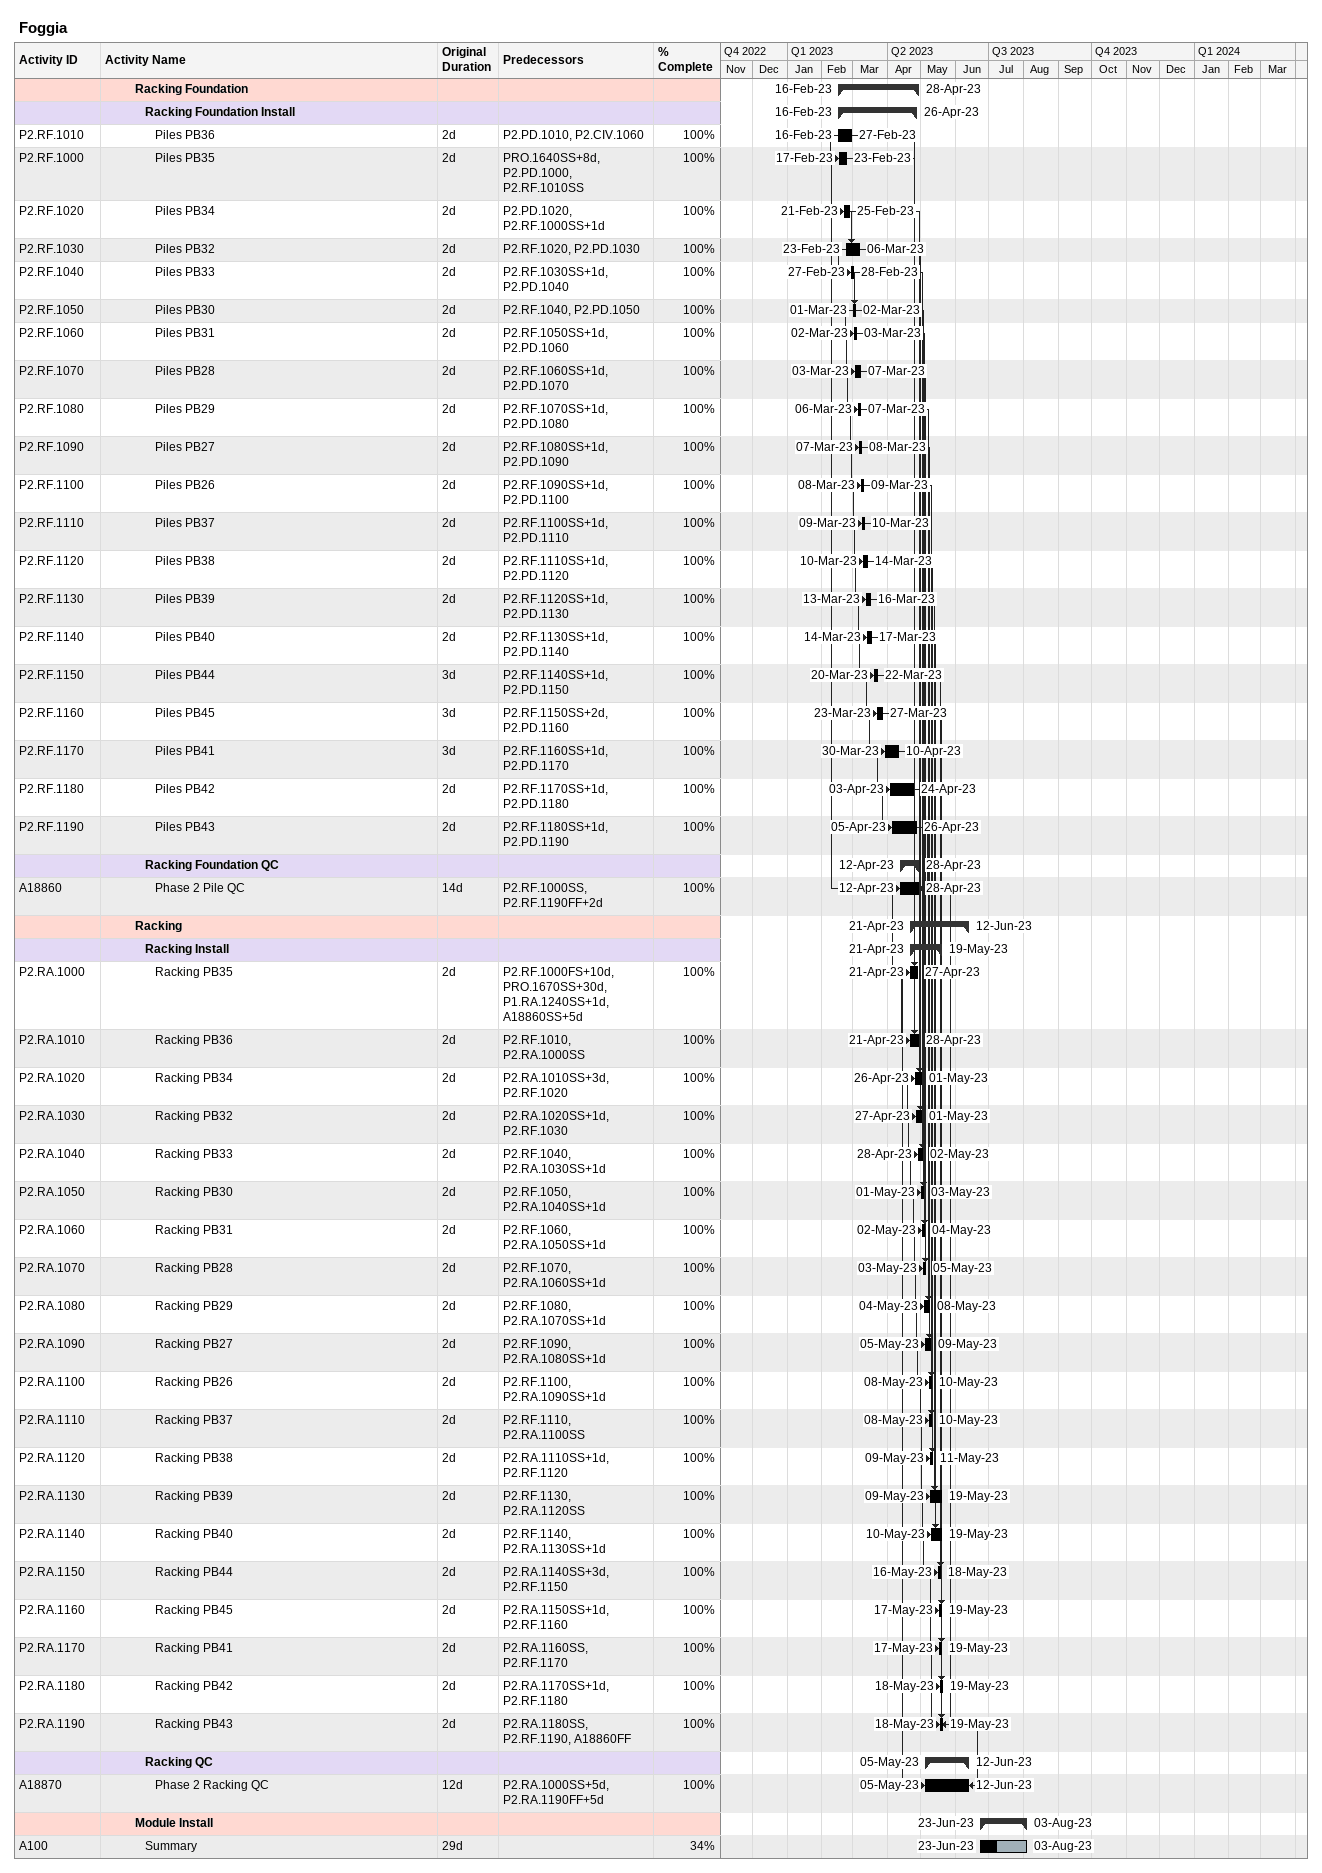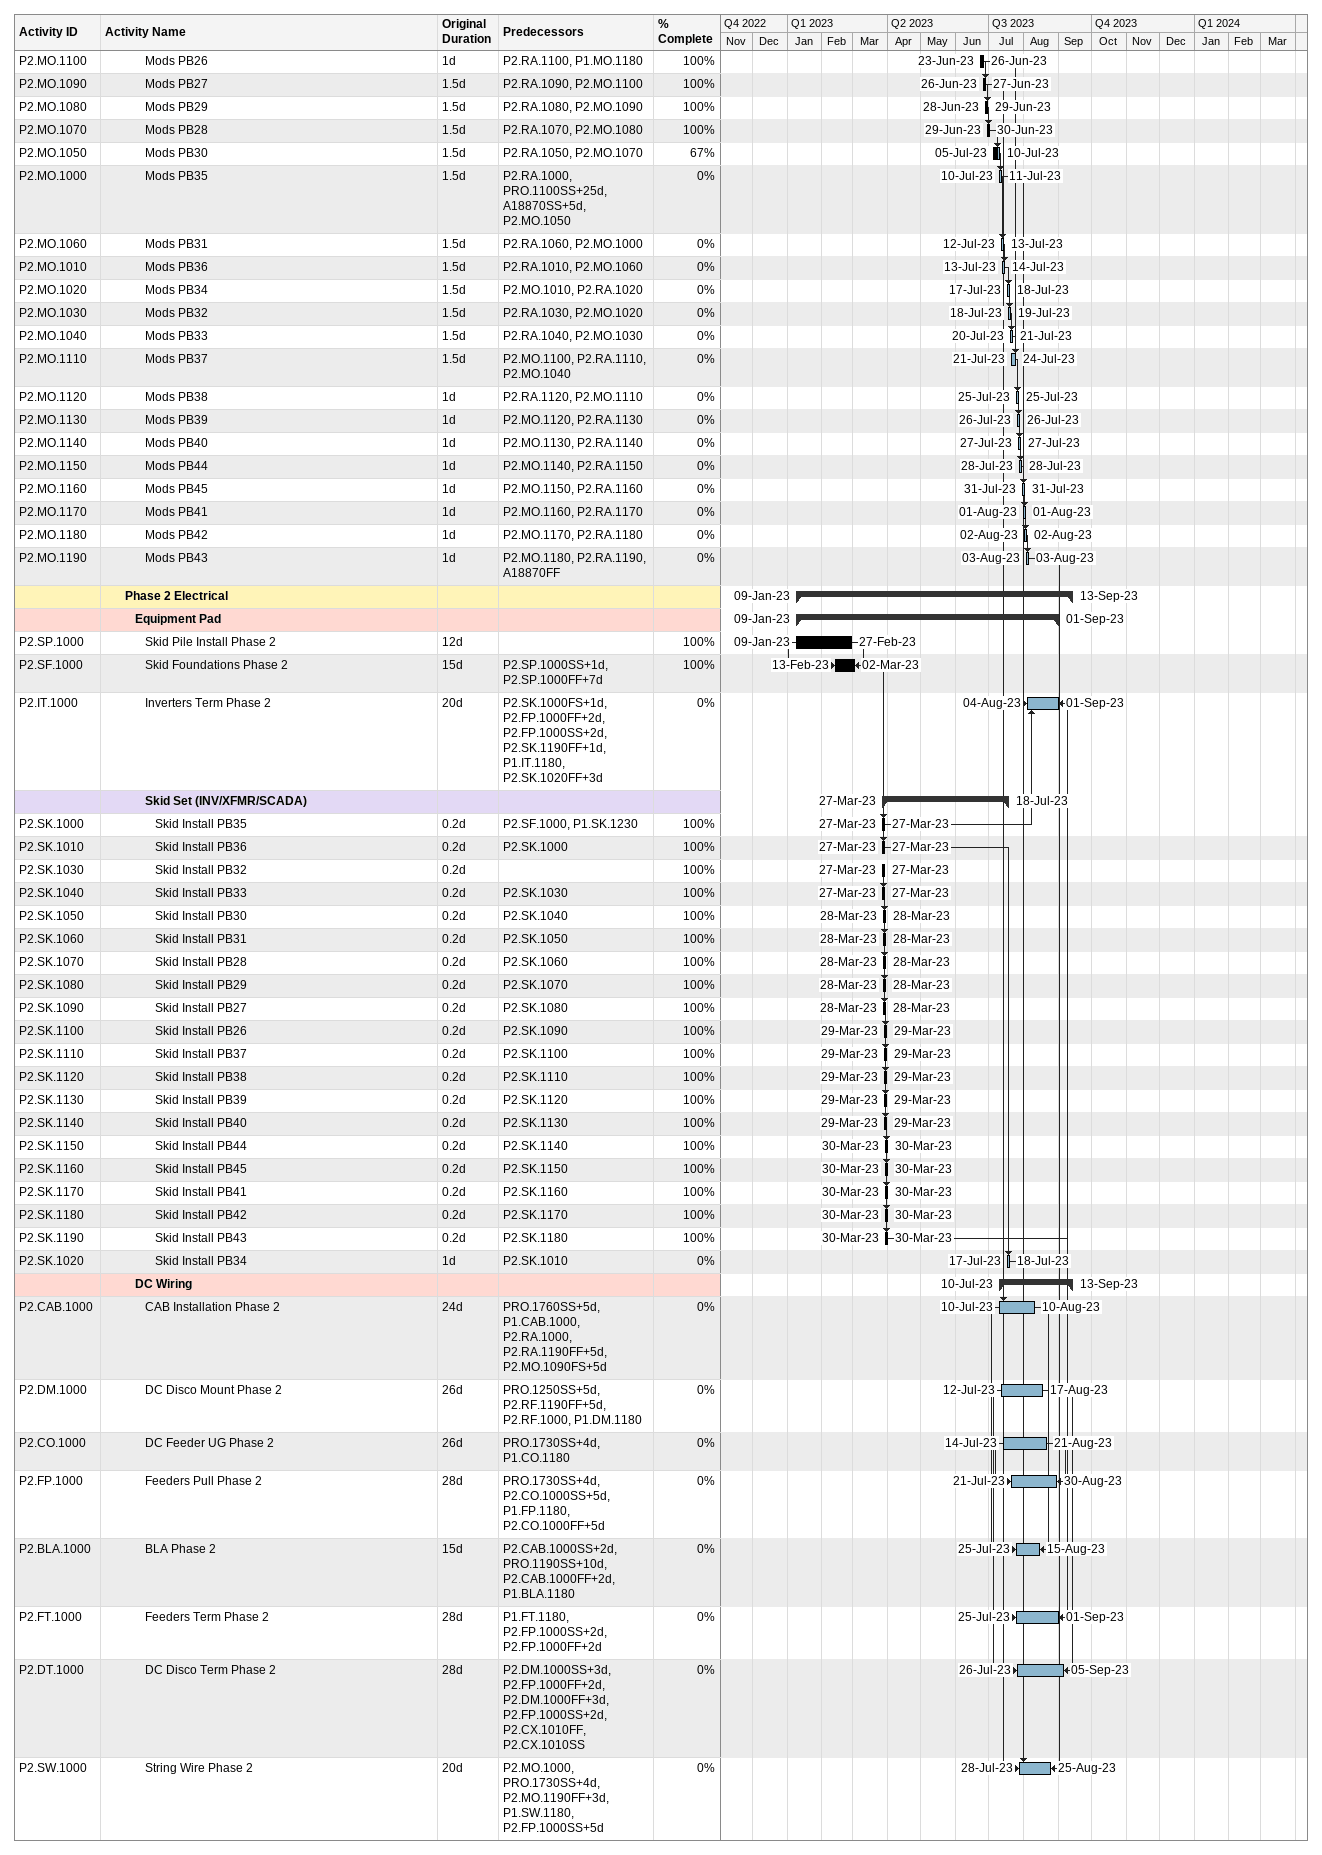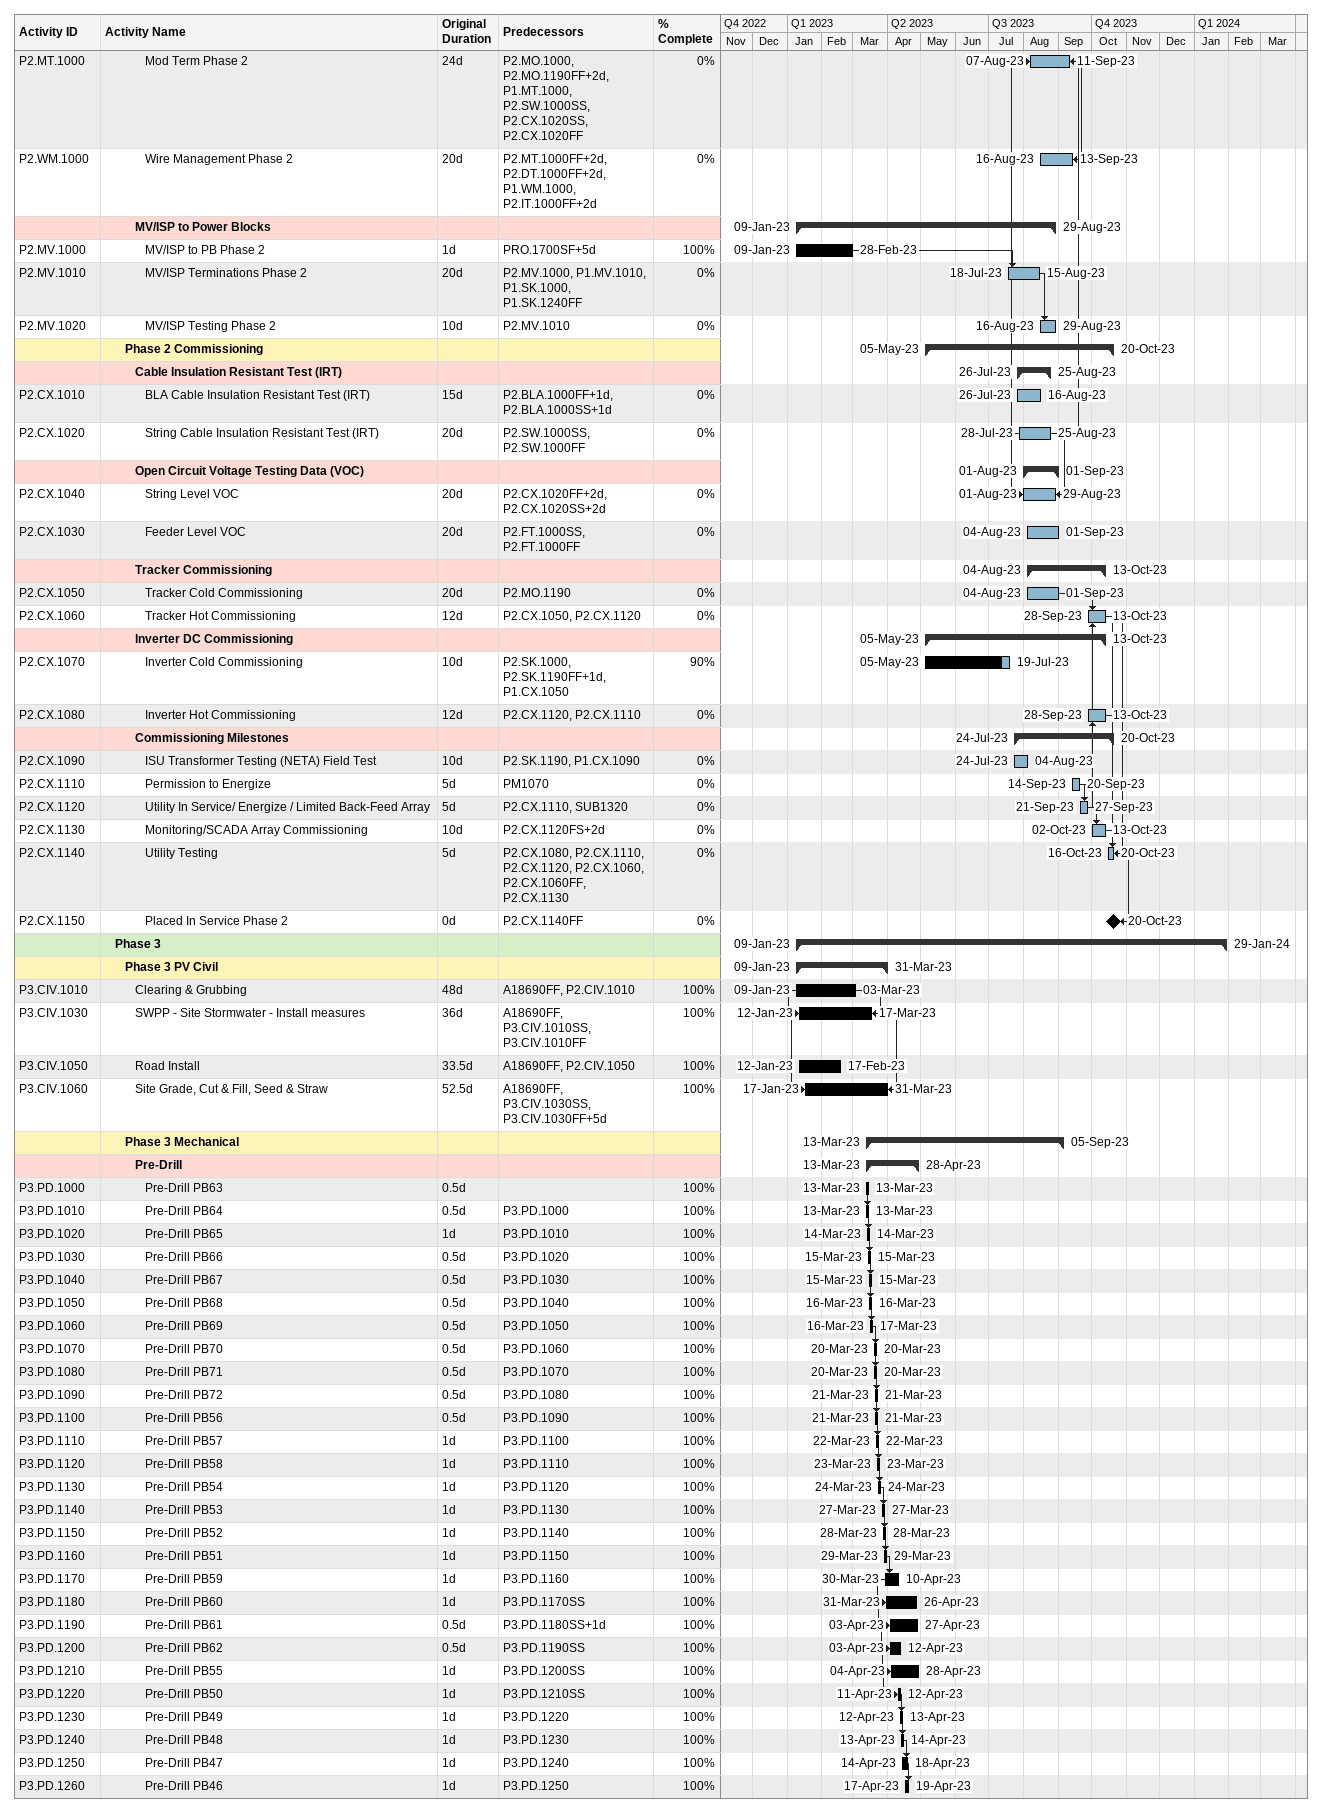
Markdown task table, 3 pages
Foggia

| ID | Level | Task | Original duration | Start | Finish | Predecessors | % complete |
|---|---|---|---|---|---|---|---|
|  | 4 | **Racking Foundation** |  | 2023-02-16 | 2023-04-28 |  |  |
|  | 5 | **Racking Foundation Install** |  | 2023-02-16 | 2023-04-26 |  |  |
| P2.RF.1010 | 6 | Piles PB36 | 2d | 2023-02-16 | 2023-02-27 | P2.PD.1010, P2.CIV.1060 | 100 |
| P2.RF.1000 | 6 | Piles PB35 | 2d | 2023-02-17 | 2023-02-23 | PRO.1640SS+8d, P2.PD.1000, P2.RF.1010SS | 100 |
| P2.RF.1020 | 6 | Piles PB34 | 2d | 2023-02-21 | 2023-02-25 | P2.PD.1020, P2.RF.1000SS+1d | 100 |
| P2.RF.1030 | 6 | Piles PB32 | 2d | 2023-02-23 | 2023-03-06 | P2.RF.1020, P2.PD.1030 | 100 |
| P2.RF.1040 | 6 | Piles PB33 | 2d | 2023-02-27 | 2023-02-28 | P2.RF.1030SS+1d, P2.PD.1040 | 100 |
| P2.RF.1050 | 6 | Piles PB30 | 2d | 2023-03-01 | 2023-03-02 | P2.RF.1040, P2.PD.1050 | 100 |
| P2.RF.1060 | 6 | Piles PB31 | 2d | 2023-03-02 | 2023-03-03 | P2.RF.1050SS+1d, P2.PD.1060 | 100 |
| P2.RF.1070 | 6 | Piles PB28 | 2d | 2023-03-03 | 2023-03-07 | P2.RF.1060SS+1d, P2.PD.1070 | 100 |
| P2.RF.1080 | 6 | Piles PB29 | 2d | 2023-03-06 | 2023-03-07 | P2.RF.1070SS+1d, P2.PD.1080 | 100 |
| P2.RF.1090 | 6 | Piles PB27 | 2d | 2023-03-07 | 2023-03-08 | P2.RF.1080SS+1d, P2.PD.1090 | 100 |
| P2.RF.1100 | 6 | Piles PB26 | 2d | 2023-03-08 | 2023-03-09 | P2.RF.1090SS+1d, P2.PD.1100 | 100 |
| P2.RF.1110 | 6 | Piles PB37 | 2d | 2023-03-09 | 2023-03-10 | P2.RF.1100SS+1d, P2.PD.1110 | 100 |
| P2.RF.1120 | 6 | Piles PB38 | 2d | 2023-03-10 | 2023-03-14 | P2.RF.1110SS+1d, P2.PD.1120 | 100 |
| P2.RF.1130 | 6 | Piles PB39 | 2d | 2023-03-13 | 2023-03-16 | P2.RF.1120SS+1d, P2.PD.1130 | 100 |
| P2.RF.1140 | 6 | Piles PB40 | 2d | 2023-03-14 | 2023-03-17 | P2.RF.1130SS+1d, P2.PD.1140 | 100 |
| P2.RF.1150 | 6 | Piles PB44 | 3d | 2023-03-20 | 2023-03-22 | P2.RF.1140SS+1d, P2.PD.1150 | 100 |
| P2.RF.1160 | 6 | Piles PB45 | 3d | 2023-03-23 | 2023-03-27 | P2.RF.1150SS+2d, P2.PD.1160 | 100 |
| P2.RF.1170 | 6 | Piles PB41 | 3d | 2023-03-30 | 2023-04-10 | P2.RF.1160SS+1d, P2.PD.1170 | 100 |
| P2.RF.1180 | 6 | Piles PB42 | 2d | 2023-04-03 | 2023-04-24 | P2.RF.1170SS+1d, P2.PD.1180 | 100 |
| P2.RF.1190 | 6 | Piles PB43 | 2d | 2023-04-05 | 2023-04-26 | P2.RF.1180SS+1d, P2.PD.1190 | 100 |
|  | 5 | **Racking Foundation QC** |  | 2023-04-12 | 2023-04-28 |  |  |
| A18860 | 6 | Phase 2 Pile QC | 14d | 2023-04-12 | 2023-04-28 | P2.RF.1000SS, P2.RF.1190FF+2d | 100 |
|  | 4 | **Racking** |  | 2023-04-21 | 2023-06-12 |  |  |
|  | 5 | **Racking Install** |  | 2023-04-21 | 2023-05-19 |  |  |
| P2.RA.1000 | 6 | Racking PB35 | 2d | 2023-04-21 | 2023-04-27 | P2.RF.1000FS+10d, PRO.1670SS+30d, P1.RA.1240SS+1d, A18860SS+5d | 100 |
| P2.RA.1010 | 6 | Racking PB36 | 2d | 2023-04-21 | 2023-04-28 | P2.RF.1010, P2.RA.1000SS | 100 |
| P2.RA.1020 | 6 | Racking PB34 | 2d | 2023-04-26 | 2023-05-01 | P2.RA.1010SS+3d, P2.RF.1020 | 100 |
| P2.RA.1030 | 6 | Racking PB32 | 2d | 2023-04-27 | 2023-05-01 | P2.RA.1020SS+1d, P2.RF.1030 | 100 |
| P2.RA.1040 | 6 | Racking PB33 | 2d | 2023-04-28 | 2023-05-02 | P2.RF.1040, P2.RA.1030SS+1d | 100 |
| P2.RA.1050 | 6 | Racking PB30 | 2d | 2023-05-01 | 2023-05-03 | P2.RF.1050, P2.RA.1040SS+1d | 100 |
| P2.RA.1060 | 6 | Racking PB31 | 2d | 2023-05-02 | 2023-05-04 | P2.RF.1060, P2.RA.1050SS+1d | 100 |
| P2.RA.1070 | 6 | Racking PB28 | 2d | 2023-05-03 | 2023-05-05 | P2.RF.1070, P2.RA.1060SS+1d | 100 |
| P2.RA.1080 | 6 | Racking PB29 | 2d | 2023-05-04 | 2023-05-08 | P2.RF.1080, P2.RA.1070SS+1d | 100 |
| P2.RA.1090 | 6 | Racking PB27 | 2d | 2023-05-05 | 2023-05-09 | P2.RF.1090, P2.RA.1080SS+1d | 100 |
| P2.RA.1100 | 6 | Racking PB26 | 2d | 2023-05-08 | 2023-05-10 | P2.RF.1100, P2.RA.1090SS+1d | 100 |
| P2.RA.1110 | 6 | Racking PB37 | 2d | 2023-05-08 | 2023-05-10 | P2.RF.1110, P2.RA.1100SS | 100 |
| P2.RA.1120 | 6 | Racking PB38 | 2d | 2023-05-09 | 2023-05-11 | P2.RA.1110SS+1d, P2.RF.1120 | 100 |
| P2.RA.1130 | 6 | Racking PB39 | 2d | 2023-05-09 | 2023-05-19 | P2.RF.1130, P2.RA.1120SS | 100 |
| P2.RA.1140 | 6 | Racking PB40 | 2d | 2023-05-10 | 2023-05-19 | P2.RF.1140, P2.RA.1130SS+1d | 100 |
| P2.RA.1150 | 6 | Racking PB44 | 2d | 2023-05-16 | 2023-05-18 | P2.RA.1140SS+3d, P2.RF.1150 | 100 |
| P2.RA.1160 | 6 | Racking PB45 | 2d | 2023-05-17 | 2023-05-19 | P2.RA.1150SS+1d, P2.RF.1160 | 100 |
| P2.RA.1170 | 6 | Racking PB41 | 2d | 2023-05-17 | 2023-05-19 | P2.RA.1160SS, P2.RF.1170 | 100 |
| P2.RA.1180 | 6 | Racking PB42 | 2d | 2023-05-18 | 2023-05-19 | P2.RA.1170SS+1d, P2.RF.1180 | 100 |
| P2.RA.1190 | 6 | Racking PB43 | 2d | 2023-05-18 | 2023-05-19 | P2.RA.1180SS, P2.RF.1190, A18860FF | 100 |
|  | 5 | **Racking QC** |  | 2023-05-05 | 2023-06-12 |  |  |
| A18870 | 6 | Phase 2 Racking QC | 12d | 2023-05-05 | 2023-06-12 | P2.RA.1000SS+5d, P2.RA.1190FF+5d | 100 |
|  | 4 | **Module Install** |  | 2023-06-23 | 2023-08-03 |  |  |
| A100 | 5 | Summary | 29d | 2023-06-23 | 2023-08-03 |  | 34 |
| P2.MO.1100 | 5 | Mods PB26 | 1d | 2023-06-23 | 2023-06-26 | P2.RA.1100, P1.MO.1180 | 100 |
| P2.MO.1090 | 5 | Mods PB27 | 1.5d | 2023-06-26 | 2023-06-27 | P2.RA.1090, P2.MO.1100 | 100 |
| P2.MO.1080 | 5 | Mods PB29 | 1.5d | 2023-06-28 | 2023-06-29 | P2.RA.1080, P2.MO.1090 | 100 |
| P2.MO.1070 | 5 | Mods PB28 | 1.5d | 2023-06-29 | 2023-06-30 | P2.RA.1070, P2.MO.1080 | 100 |
| P2.MO.1050 | 5 | Mods PB30 | 1.5d | 2023-07-05 | 2023-07-10 | P2.RA.1050, P2.MO.1070 | 67 |
| P2.MO.1000 | 5 | Mods PB35 | 1.5d | 2023-07-10 | 2023-07-11 | P2.RA.1000, PRO.1100SS+25d, A18870SS+5d, P2.MO.1050 | 0 |
| P2.MO.1060 | 5 | Mods PB31 | 1.5d | 2023-07-12 | 2023-07-13 | P2.RA.1060, P2.MO.1000 | 0 |
| P2.MO.1010 | 5 | Mods PB36 | 1.5d | 2023-07-13 | 2023-07-14 | P2.RA.1010, P2.MO.1060 | 0 |
| P2.MO.1020 | 5 | Mods PB34 | 1.5d | 2023-07-17 | 2023-07-18 | P2.MO.1010, P2.RA.1020 | 0 |
| P2.MO.1030 | 5 | Mods PB32 | 1.5d | 2023-07-18 | 2023-07-19 | P2.RA.1030, P2.MO.1020 | 0 |
| P2.MO.1040 | 5 | Mods PB33 | 1.5d | 2023-07-20 | 2023-07-21 | P2.RA.1040, P2.MO.1030 | 0 |
| P2.MO.1110 | 5 | Mods PB37 | 1.5d | 2023-07-21 | 2023-07-24 | P2.MO.1100, P2.RA.1110, P2.MO.1040 | 0 |
| P2.MO.1120 | 5 | Mods PB38 | 1d | 2023-07-25 | 2023-07-25 | P2.RA.1120, P2.MO.1110 | 0 |
| P2.MO.1130 | 5 | Mods PB39 | 1d | 2023-07-26 | 2023-07-26 | P2.MO.1120, P2.RA.1130 | 0 |
| P2.MO.1140 | 5 | Mods PB40 | 1d | 2023-07-27 | 2023-07-27 | P2.MO.1130, P2.RA.1140 | 0 |
| P2.MO.1150 | 5 | Mods PB44 | 1d | 2023-07-28 | 2023-07-28 | P2.MO.1140, P2.RA.1150 | 0 |
| P2.MO.1160 | 5 | Mods PB45 | 1d | 2023-07-31 | 2023-07-31 | P2.MO.1150, P2.RA.1160 | 0 |
| P2.MO.1170 | 5 | Mods PB41 | 1d | 2023-08-01 | 2023-08-01 | P2.MO.1160, P2.RA.1170 | 0 |
| P2.MO.1180 | 5 | Mods PB42 | 1d | 2023-08-02 | 2023-08-02 | P2.MO.1170, P2.RA.1180 | 0 |
| P2.MO.1190 | 5 | Mods PB43 | 1d | 2023-08-03 | 2023-08-03 | P2.MO.1180, P2.RA.1190, A18870FF | 0 |
|  | 3 | **Phase 2 Electrical** |  | 2023-01-09 | 2023-09-13 |  |  |
|  | 4 | **Equipment Pad** |  | 2023-01-09 | 2023-09-01 |  |  |
| P2.SP.1000 | 5 | Skid Pile Install Phase 2 | 12d | 2023-01-09 | 2023-02-27 |  | 100 |
| P2.SF.1000 | 5 | Skid Foundations Phase 2 | 15d | 2023-02-13 | 2023-03-02 | P2.SP.1000SS+1d, P2.SP.1000FF+7d | 100 |
| P2.IT.1000 | 5 | Inverters Term Phase 2 | 20d | 2023-08-04 | 2023-09-01 | P2.SK.1000FS+1d, P2.FP.1000FF+2d, P2.FP.1000SS+2d, P2.SK.1190FF+1d, P1.IT.1180, P2.SK.1020FF+3d | 0 |
|  | 5 | **Skid Set (INV/XFMR/SCADA)** |  | 2023-03-27 | 2023-07-18 |  |  |
| P2.SK.1000 | 6 | Skid Install PB35 | 0.2d | 2023-03-27 | 2023-03-27 | P2.SF.1000, P1.SK.1230 | 100 |
| P2.SK.1010 | 6 | Skid Install PB36 | 0.2d | 2023-03-27 | 2023-03-27 | P2.SK.1000 | 100 |
| P2.SK.1030 | 6 | Skid Install PB32 | 0.2d | 2023-03-27 | 2023-03-27 |  | 100 |
| P2.SK.1040 | 6 | Skid Install PB33 | 0.2d | 2023-03-27 | 2023-03-27 | P2.SK.1030 | 100 |
| P2.SK.1050 | 6 | Skid Install PB30 | 0.2d | 2023-03-28 | 2023-03-28 | P2.SK.1040 | 100 |
| P2.SK.1060 | 6 | Skid Install PB31 | 0.2d | 2023-03-28 | 2023-03-28 | P2.SK.1050 | 100 |
| P2.SK.1070 | 6 | Skid Install PB28 | 0.2d | 2023-03-28 | 2023-03-28 | P2.SK.1060 | 100 |
| P2.SK.1080 | 6 | Skid Install PB29 | 0.2d | 2023-03-28 | 2023-03-28 | P2.SK.1070 | 100 |
| P2.SK.1090 | 6 | Skid Install PB27 | 0.2d | 2023-03-28 | 2023-03-28 | P2.SK.1080 | 100 |
| P2.SK.1100 | 6 | Skid Install PB26 | 0.2d | 2023-03-29 | 2023-03-29 | P2.SK.1090 | 100 |
| P2.SK.1110 | 6 | Skid Install PB37 | 0.2d | 2023-03-29 | 2023-03-29 | P2.SK.1100 | 100 |
| P2.SK.1120 | 6 | Skid Install PB38 | 0.2d | 2023-03-29 | 2023-03-29 | P2.SK.1110 | 100 |
| P2.SK.1130 | 6 | Skid Install PB39 | 0.2d | 2023-03-29 | 2023-03-29 | P2.SK.1120 | 100 |
| P2.SK.1140 | 6 | Skid Install PB40 | 0.2d | 2023-03-29 | 2023-03-29 | P2.SK.1130 | 100 |
| P2.SK.1150 | 6 | Skid Install PB44 | 0.2d | 2023-03-30 | 2023-03-30 | P2.SK.1140 | 100 |
| P2.SK.1160 | 6 | Skid Install PB45 | 0.2d | 2023-03-30 | 2023-03-30 | P2.SK.1150 | 100 |
| P2.SK.1170 | 6 | Skid Install PB41 | 0.2d | 2023-03-30 | 2023-03-30 | P2.SK.1160 | 100 |
| P2.SK.1180 | 6 | Skid Install PB42 | 0.2d | 2023-03-30 | 2023-03-30 | P2.SK.1170 | 100 |
| P2.SK.1190 | 6 | Skid Install PB43 | 0.2d | 2023-03-30 | 2023-03-30 | P2.SK.1180 | 100 |
| P2.SK.1020 | 6 | Skid Install PB34 | 1d | 2023-07-17 | 2023-07-18 | P2.SK.1010 | 0 |
|  | 4 | **DC Wiring** |  | 2023-07-10 | 2023-09-13 |  |  |
| P2.CAB.1000 | 5 | CAB Installation Phase 2 | 24d | 2023-07-10 | 2023-08-10 | PRO.1760SS+5d, P1.CAB.1000, P2.RA.1000, P2.RA.1190FF+5d, P2.MO.1090FS+5d | 0 |
| P2.DM.1000 | 5 | DC Disco Mount Phase 2 | 26d | 2023-07-12 | 2023-08-17 | PRO.1250SS+5d, P2.RF.1190FF+5d, P2.RF.1000, P1.DM.1180 | 0 |
| P2.CO.1000 | 5 | DC Feeder UG Phase 2 | 26d | 2023-07-14 | 2023-08-21 | PRO.1730SS+4d, P1.CO.1180 | 0 |
| P2.FP.1000 | 5 | Feeders Pull Phase 2 | 28d | 2023-07-21 | 2023-08-30 | PRO.1730SS+4d, P2.CO.1000SS+5d, P1.FP.1180, P2.CO.1000FF+5d | 0 |
| P2.BLA.1000 | 5 | BLA Phase 2 | 15d | 2023-07-25 | 2023-08-15 | P2.CAB.1000SS+2d, PRO.1190SS+10d, P2.CAB.1000FF+2d, P1.BLA.1180 | 0 |
| P2.FT.1000 | 5 | Feeders Term Phase 2 | 28d | 2023-07-25 | 2023-09-01 | P1.FT.1180, P2.FP.1000SS+2d, P2.FP.1000FF+2d | 0 |
| P2.DT.1000 | 5 | DC Disco Term Phase 2 | 28d | 2023-07-26 | 2023-09-05 | P2.DM.1000SS+3d, P2.FP.1000FF+2d, P2.DM.1000FF+3d, P2.FP.1000SS+2d, P2.CX.1010FF, P2.CX.1010SS | 0 |
| P2.SW.1000 | 5 | String Wire Phase 2 | 20d | 2023-07-28 | 2023-08-25 | P2.MO.1000, PRO.1730SS+4d, P2.MO.1190FF+3d, P1.SW.1180, P2.FP.1000SS+5d | 0 |
| P2.MT.1000 | 5 | Mod Term Phase 2 | 24d | 2023-08-07 | 2023-09-11 | P2.MO.1000, P2.MO.1190FF+2d, P1.MT.1000, P2.SW.1000SS, P2.CX.1020SS, P2.CX.1020FF | 0 |
| P2.WM.1000 | 5 | Wire Management Phase 2 | 20d | 2023-08-16 | 2023-09-13 | P2.MT.1000FF+2d, P2.DT.1000FF+2d, P1.WM.1000, P2.IT.1000FF+2d | 0 |
|  | 4 | **MV/ISP to Power Blocks** |  | 2023-01-09 | 2023-08-29 |  |  |
| P2.MV.1000 | 5 | MV/ISP to PB Phase 2 | 1d | 2023-01-09 | 2023-02-28 | PRO.1700SF+5d | 100 |
| P2.MV.1010 | 5 | MV/ISP Terminations Phase 2 | 20d | 2023-07-18 | 2023-08-15 | P2.MV.1000, P1.MV.1010, P1.SK.1000, P1.SK.1240FF | 0 |
| P2.MV.1020 | 5 | MV/ISP Testing Phase 2 | 10d | 2023-08-16 | 2023-08-29 | P2.MV.1010 | 0 |
|  | 3 | **Phase 2 Commissioning** |  | 2023-05-05 | 2023-10-20 |  |  |
|  | 4 | **Cable Insulation Resistant Test (IRT)** |  | 2023-07-26 | 2023-08-25 |  |  |
| P2.CX.1010 | 5 | BLA Cable Insulation Resistant Test (IRT) | 15d | 2023-07-26 | 2023-08-16 | P2.BLA.1000FF+1d, P2.BLA.1000SS+1d | 0 |
| P2.CX.1020 | 5 | String Cable Insulation Resistant Test (IRT) | 20d | 2023-07-28 | 2023-08-25 | P2.SW.1000SS, P2.SW.1000FF | 0 |
|  | 4 | **Open Circuit Voltage Testing Data (VOC)** |  | 2023-08-01 | 2023-09-01 |  |  |
| P2.CX.1040 | 5 | String Level VOC | 20d | 2023-08-01 | 2023-08-29 | P2.CX.1020FF+2d, P2.CX.1020SS+2d | 0 |
| P2.CX.1030 | 5 | Feeder Level VOC | 20d | 2023-08-04 | 2023-09-01 | P2.FT.1000SS, P2.FT.1000FF | 0 |
|  | 4 | **Tracker Commissioning** |  | 2023-08-04 | 2023-10-13 |  |  |
| P2.CX.1050 | 5 | Tracker Cold Commissioning | 20d | 2023-08-04 | 2023-09-01 | P2.MO.1190 | 0 |
| P2.CX.1060 | 5 | Tracker Hot Commissioning | 12d | 2023-09-28 | 2023-10-13 | P2.CX.1050, P2.CX.1120 | 0 |
|  | 4 | **Inverter DC Commissioning** |  | 2023-05-05 | 2023-10-13 |  |  |
| P2.CX.1070 | 5 | Inverter Cold Commissioning | 10d | 2023-05-05 | 2023-07-19 | P2.SK.1000, P2.SK.1190FF+1d, P1.CX.1050 | 90 |
| P2.CX.1080 | 5 | Inverter Hot Commissioning | 12d | 2023-09-28 | 2023-10-13 | P2.CX.1120, P2.CX.1110 | 0 |
|  | 4 | **Commissioning Milestones** |  | 2023-07-24 | 2023-10-20 |  |  |
| P2.CX.1090 | 5 | ISU Transformer Testing (NETA) Field Test | 10d | 2023-07-24 | 2023-08-04 | P2.SK.1190, P1.CX.1090 | 0 |
| P2.CX.1110 | 5 | Permission to Energize | 5d | 2023-09-14 | 2023-09-20 | PM1070 | 0 |
| P2.CX.1120 | 5 | Utility In Service/ Energize / Limited Back-Feed Array | 5d | 2023-09-21 | 2023-09-27 | P2.CX.1110, SUB1320 | 0 |
| P2.CX.1130 | 5 | Monitoring/SCADA Array Commissioning | 10d | 2023-10-02 | 2023-10-13 | P2.CX.1120FS+2d | 0 |
| P2.CX.1140 | 5 | Utility Testing | 5d | 2023-10-16 | 2023-10-20 | P2.CX.1080, P2.CX.1110, P2.CX.1120, P2.CX.1060, P2.CX.1060FF, P2.CX.1130 | 0 |
| P2.CX.1150 | 5 | Placed In Service Phase 2 | 0d | 2023-10-20 | 2023-10-20 | P2.CX.1140FF | 0 |
|  | 2 | **Phase 3** |  | 2023-01-09 | 2024-01-29 |  |  |
|  | 3 | **Phase 3 PV Civil** |  | 2023-01-09 | 2023-03-31 |  |  |
| P3.CIV.1010 | 4 | Clearing & Grubbing | 48d | 2023-01-09 | 2023-03-03 | A18690FF, P2.CIV.1010 | 100 |
| P3.CIV.1030 | 4 | SWPP - Site Stormwater - Install measures | 36d | 2023-01-12 | 2023-03-17 | A18690FF, P3.CIV.1010SS, P3.CIV.1010FF | 100 |
| P3.CIV.1050 | 4 | Road Install | 33.5d | 2023-01-12 | 2023-02-17 | A18690FF, P2.CIV.1050 | 100 |
| P3.CIV.1060 | 4 | Site Grade, Cut & Fill, Seed & Straw | 52.5d | 2023-01-17 | 2023-03-31 | A18690FF, P3.CIV.1030SS, P3.CIV.1030FF+5d | 100 |
|  | 3 | **Phase 3 Mechanical** |  | 2023-03-13 | 2023-09-05 |  |  |
|  | 4 | **Pre-Drill** |  | 2023-03-13 | 2023-04-28 |  |  |
| P3.PD.1000 | 5 | Pre-Drill PB63 | 0.5d | 2023-03-13 | 2023-03-13 |  | 100 |
| P3.PD.1010 | 5 | Pre-Drill PB64 | 0.5d | 2023-03-13 | 2023-03-13 | P3.PD.1000 | 100 |
| P3.PD.1020 | 5 | Pre-Drill PB65 | 1d | 2023-03-14 | 2023-03-14 | P3.PD.1010 | 100 |
| P3.PD.1030 | 5 | Pre-Drill PB66 | 0.5d | 2023-03-15 | 2023-03-15 | P3.PD.1020 | 100 |
| P3.PD.1040 | 5 | Pre-Drill PB67 | 0.5d | 2023-03-15 | 2023-03-15 | P3.PD.1030 | 100 |
| P3.PD.1050 | 5 | Pre-Drill PB68 | 0.5d | 2023-03-16 | 2023-03-16 | P3.PD.1040 | 100 |
| P3.PD.1060 | 5 | Pre-Drill PB69 | 0.5d | 2023-03-16 | 2023-03-17 | P3.PD.1050 | 100 |
| P3.PD.1070 | 5 | Pre-Drill PB70 | 0.5d | 2023-03-20 | 2023-03-20 | P3.PD.1060 | 100 |
| P3.PD.1080 | 5 | Pre-Drill PB71 | 0.5d | 2023-03-20 | 2023-03-20 | P3.PD.1070 | 100 |
| P3.PD.1090 | 5 | Pre-Drill PB72 | 0.5d | 2023-03-21 | 2023-03-21 | P3.PD.1080 | 100 |
| P3.PD.1100 | 5 | Pre-Drill PB56 | 0.5d | 2023-03-21 | 2023-03-21 | P3.PD.1090 | 100 |
| P3.PD.1110 | 5 | Pre-Drill PB57 | 1d | 2023-03-22 | 2023-03-22 | P3.PD.1100 | 100 |
| P3.PD.1120 | 5 | Pre-Drill PB58 | 1d | 2023-03-23 | 2023-03-23 | P3.PD.1110 | 100 |
| P3.PD.1130 | 5 | Pre-Drill PB54 | 1d | 2023-03-24 | 2023-03-24 | P3.PD.1120 | 100 |
| P3.PD.1140 | 5 | Pre-Drill PB53 | 1d | 2023-03-27 | 2023-03-27 | P3.PD.1130 | 100 |
| P3.PD.1150 | 5 | Pre-Drill PB52 | 1d | 2023-03-28 | 2023-03-28 | P3.PD.1140 | 100 |
| P3.PD.1160 | 5 | Pre-Drill PB51 | 1d | 2023-03-29 | 2023-03-29 | P3.PD.1150 | 100 |
| P3.PD.1170 | 5 | Pre-Drill PB59 | 1d | 2023-03-30 | 2023-04-10 | P3.PD.1160 | 100 |
| P3.PD.1180 | 5 | Pre-Drill PB60 | 1d | 2023-03-31 | 2023-04-26 | P3.PD.1170SS | 100 |
| P3.PD.1190 | 5 | Pre-Drill PB61 | 0.5d | 2023-04-03 | 2023-04-27 | P3.PD.1180SS+1d | 100 |
| P3.PD.1200 | 5 | Pre-Drill PB62 | 0.5d | 2023-04-03 | 2023-04-12 | P3.PD.1190SS | 100 |
| P3.PD.1210 | 5 | Pre-Drill PB55 | 1d | 2023-04-04 | 2023-04-28 | P3.PD.1200SS | 100 |
| P3.PD.1220 | 5 | Pre-Drill PB50 | 1d | 2023-04-11 | 2023-04-12 | P3.PD.1210SS | 100 |
| P3.PD.1230 | 5 | Pre-Drill PB49 | 1d | 2023-04-12 | 2023-04-13 | P3.PD.1220 | 100 |
| P3.PD.1240 | 5 | Pre-Drill PB48 | 1d | 2023-04-13 | 2023-04-14 | P3.PD.1230 | 100 |
| P3.PD.1250 | 5 | Pre-Drill PB47 | 1d | 2023-04-14 | 2023-04-18 | P3.PD.1240 | 100 |
| P3.PD.1260 | 5 | Pre-Drill PB46 | 1d | 2023-04-17 | 2023-04-19 | P3.PD.1250 | 100 |
